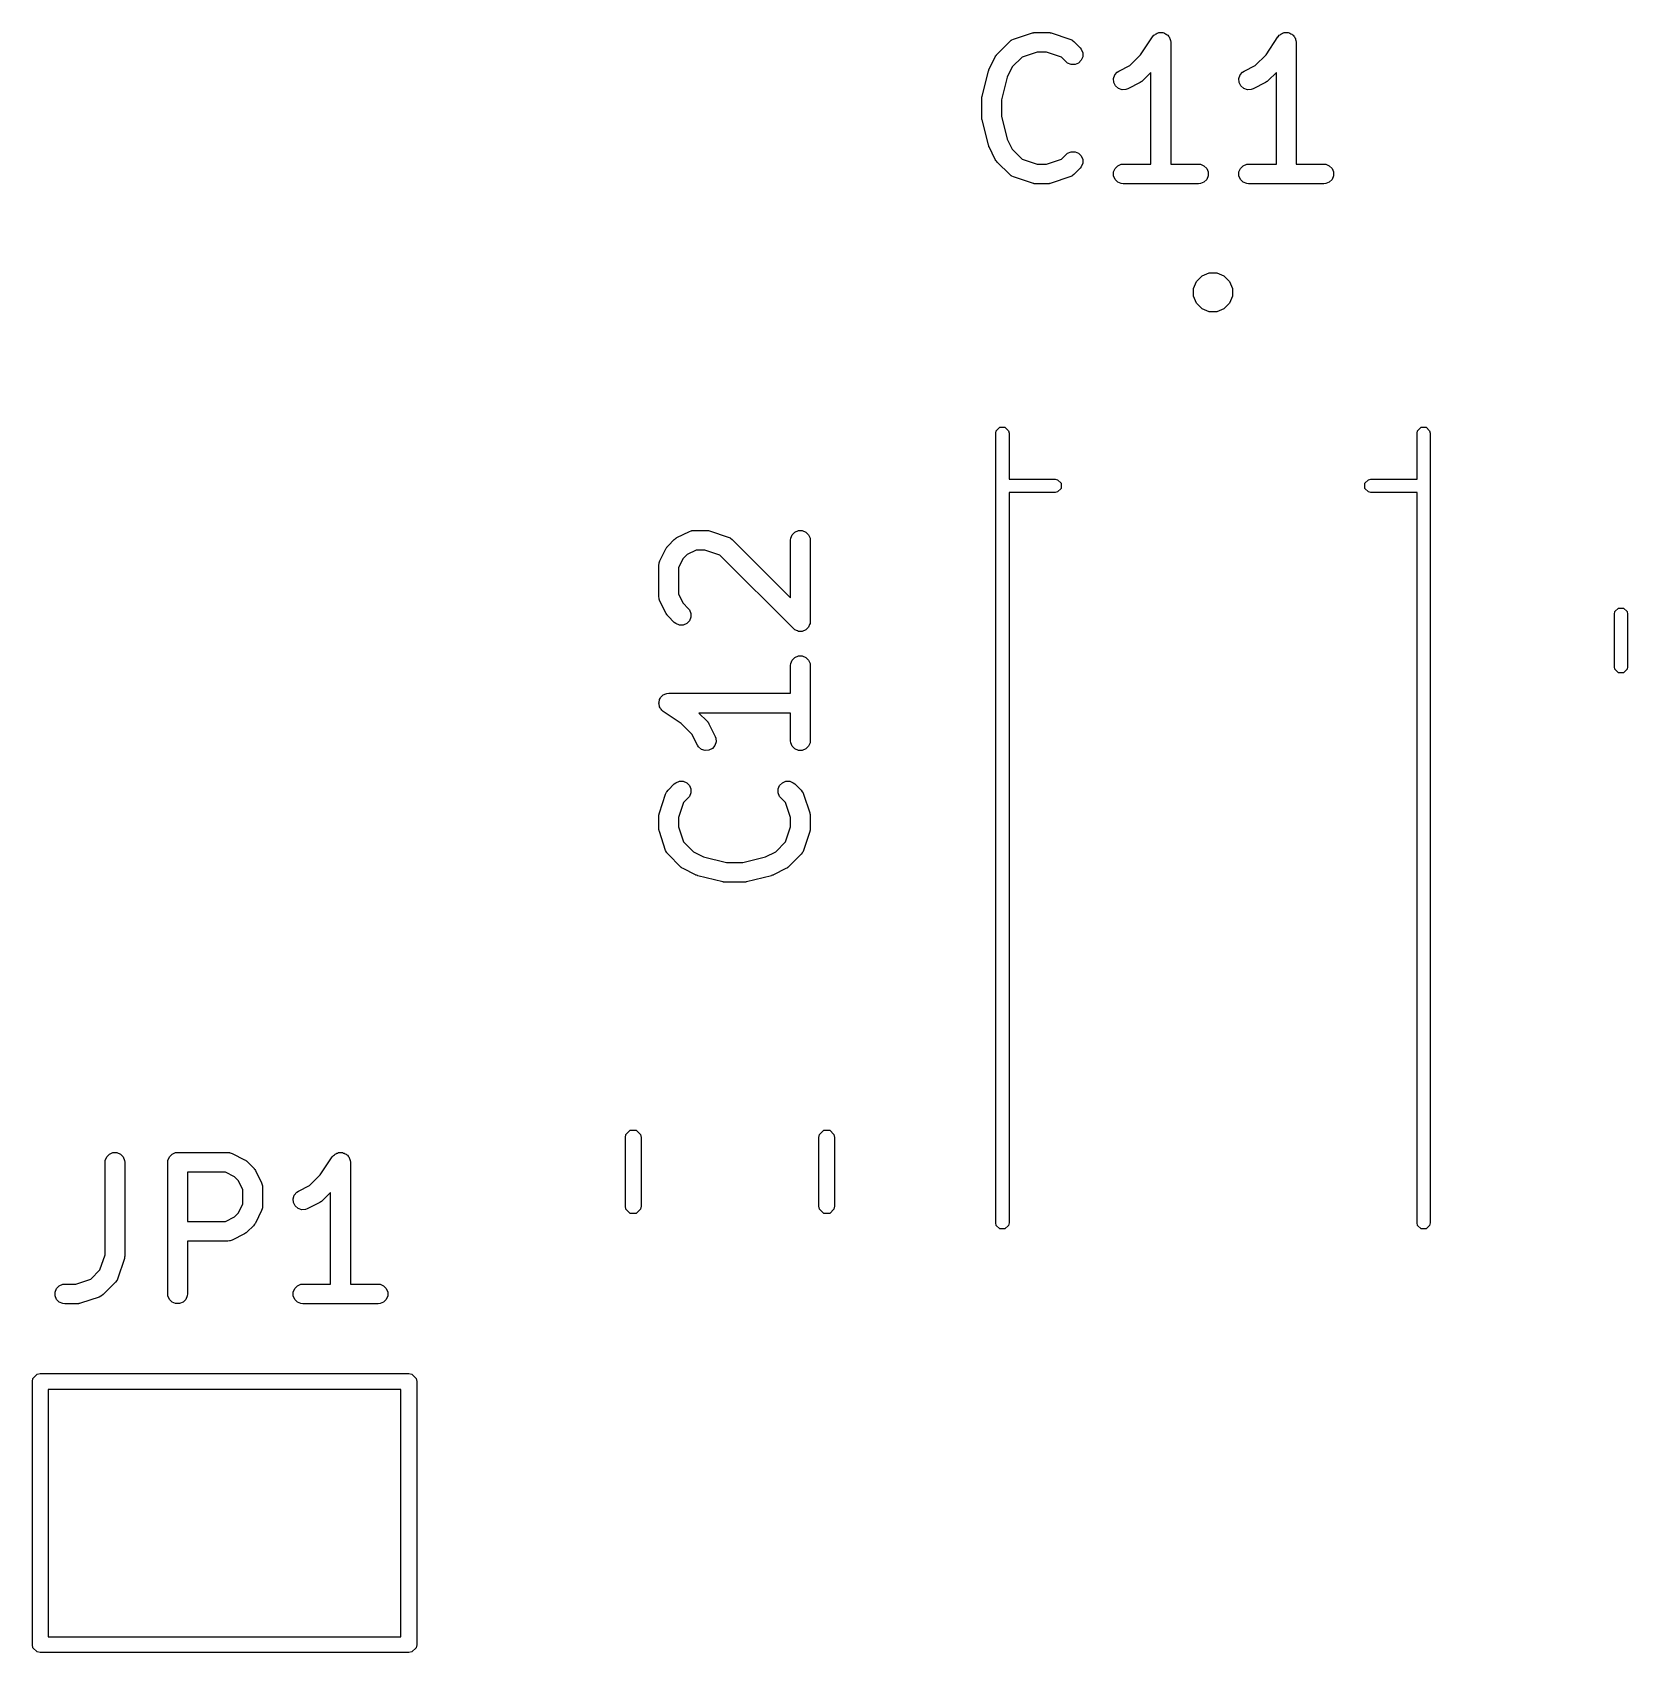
# Model space of a CAD drawing. Header units: inches. Extents: x 1.31 to 5.24, y -7.02 to -1.13.
# Drawn here: x 2.4173 to 2.8945, y -1.6567 to -1.172 of the extents above; entities that cross this region are included whole.
import ezdxf

# ---------------------------------------------------------------- set-up
doc = ezdxf.new("R2010")
doc.units = ezdxf.units.IN
doc.header["$MEASUREMENT"] = 0
doc.layers.add('F.Silkscreen', color=41, linetype='CONTINUOUS', true_color=0xf2eda1)

msp = doc.modelspace()

# ---------------------------------------------------------------- linework, layer by layer
at = {"layer": 'F.Silkscreen', "linetype": 'CONTINUOUS'}
for p, q in [((2.71082, -1.17407), (2.71645, -1.17219)), ((2.71645, -1.17219), (2.71673, -1.17213)), ((2.71673, -1.17213), (2.7168, -1.1721)), ((2.7168, -1.1721), (2.71691, -1.17209)), ((2.71691, -1.17209), (2.71701, -1.17206)), ((2.71701, -1.17206), (2.71709, -1.17207)), ((2.71709, -1.17207), (2.71738, -1.17204)), ((2.71738, -1.17204), (2.72113, -1.17204)), ((2.72113, -1.17204), (2.72142, -1.17207)), ((2.72142, -1.17207), (2.7215, -1.17206)), ((2.7215, -1.17206), (2.7216, -1.17209)), ((2.7216, -1.17209), (2.7217, -1.1721)), ((2.7217, -1.1721), (2.72178, -1.17213)), ((2.72178, -1.17213), (2.72206, -1.17219)), ((2.72206, -1.17219), (2.72769, -1.17407)), ((2.75278, -1.17291), (2.75303, -1.17274)), ((2.75303, -1.17274), (2.75323, -1.17254)), ((2.75323, -1.17254), (2.7535, -1.17243)), ((2.7535, -1.17243), (2.75374, -1.17227)), ((2.75374, -1.17227), (2.75403, -1.17221)), ((2.75403, -1.17221), (2.7543, -1.1721)), ((2.7543, -1.1721), (2.75459, -1.1721)), ((2.75459, -1.1721), (2.75487, -1.17204)), ((2.75487, -1.17204), (2.75516, -1.1721)), ((2.75516, -1.1721), (2.75545, -1.1721)), ((2.75545, -1.1721), (2.75572, -1.17221)), ((2.75572, -1.17221), (2.756, -1.17226)), ((2.756, -1.17226), (2.75624, -1.17243)), ((2.75624, -1.17243), (2.75651, -1.17254)), ((2.75651, -1.17254), (2.75672, -1.17274)), ((2.75672, -1.17274), (2.75696, -1.1729)), ((2.79028, -1.17291), (2.79052, -1.17274)), ((2.79052, -1.17274), (2.79073, -1.17254)), ((2.79073, -1.17254), (2.791, -1.17243)), ((2.791, -1.17243), (2.79124, -1.17227)), ((2.79124, -1.17227), (2.79152, -1.17221)), ((2.79152, -1.17221), (2.79179, -1.1721)), ((2.79179, -1.1721), (2.79208, -1.1721)), ((2.79208, -1.1721), (2.79237, -1.17204)), ((2.79237, -1.17204), (2.79265, -1.1721)), ((2.79265, -1.1721), (2.79295, -1.1721)), ((2.79295, -1.1721), (2.79321, -1.17221)), ((2.79321, -1.17221), (2.7935, -1.17226)), ((2.7935, -1.17226), (2.79374, -1.17243)), ((2.79374, -1.17243), (2.79401, -1.17254)), ((2.79401, -1.17254), (2.79421, -1.17274)), ((2.79421, -1.17274), (2.79446, -1.1729)), ((2.70592, -1.17853), (2.70967, -1.17478)), ((2.70967, -1.17478), (2.71011, -1.17441)), ((2.71011, -1.17441), (2.71021, -1.17437)), ((2.71021, -1.17437), (2.71029, -1.1743)), ((2.71029, -1.1743), (2.71082, -1.17407)), ((2.72769, -1.17407), (2.72822, -1.1743)), ((2.72822, -1.1743), (2.7283, -1.17437)), ((2.7283, -1.17437), (2.72839, -1.17441)), ((2.72839, -1.17441), (2.72884, -1.17478)), ((2.72884, -1.17478), (2.73072, -1.17665)), ((2.73072, -1.17665), (2.73108, -1.1771)), ((2.73108, -1.1771), (2.73152, -1.17817)), ((2.74883, -1.17874), (2.75242, -1.17335)), ((2.75242, -1.17335), (2.75278, -1.17291)), ((2.75242, -1.17335), (2.75242, -1.17335)), ((2.75242, -1.17335), (2.75242, -1.17335)), ((2.75242, -1.17335), (2.75242, -1.17335)), ((2.75696, -1.1729), (2.75712, -1.17315)), ((2.75712, -1.17315), (2.75733, -1.17335)), ((2.75733, -1.17335), (2.75744, -1.17362)), ((2.75744, -1.17362), (2.7576, -1.17386)), ((2.7576, -1.17386), (2.75766, -1.17415)), ((2.75766, -1.17415), (2.75777, -1.17442)), ((2.75777, -1.17442), (2.75783, -1.17499)), ((2.75783, -1.17499), (2.75783, -1.17499)), ((2.75783, -1.17499), (2.75783, -1.17499)), ((2.75783, -1.17499), (2.75783, -1.17499)), ((2.75783, -1.17499), (2.75783, -1.21141)), ((2.78633, -1.17874), (2.78991, -1.17335)), ((2.78991, -1.17335), (2.78991, -1.17335)), ((2.78991, -1.17335), (2.78991, -1.17335)), ((2.78991, -1.17335), (2.78992, -1.17335)), ((2.78992, -1.17335), (2.79028, -1.17291)), ((2.79446, -1.1729), (2.79462, -1.17315)), ((2.79462, -1.17315), (2.79482, -1.17335)), ((2.79482, -1.17335), (2.79494, -1.17362)), ((2.79494, -1.17362), (2.7951, -1.17386)), ((2.7951, -1.17386), (2.79515, -1.17415)), ((2.79515, -1.17415), (2.79527, -1.17442)), ((2.79527, -1.17442), (2.79532, -1.17499)), ((2.79532, -1.17499), (2.79532, -1.17499)), ((2.79532, -1.17499), (2.79532, -1.17499)), ((2.79532, -1.17499), (2.79532, -1.17499)), ((2.79532, -1.17499), (2.79532, -1.21141)), ((2.70349, -1.18305), (2.70536, -1.1793)), ((2.70536, -1.1793), (2.70552, -1.17905)), ((2.70552, -1.17905), (2.70555, -1.17898)), ((2.70555, -1.17898), (2.70562, -1.1789)), ((2.70562, -1.1789), (2.70567, -1.17881)), ((2.70567, -1.17881), (2.70573, -1.17876)), ((2.70573, -1.17876), (2.70592, -1.17853)), ((2.71043, -1.18237), (2.70892, -1.1854)), ((2.71335, -1.17945), (2.71043, -1.18237)), ((2.71786, -1.17795), (2.71335, -1.17945)), ((2.72065, -1.17795), (2.71786, -1.17795)), ((2.72516, -1.17945), (2.72065, -1.17795)), ((2.72654, -1.18083), (2.72516, -1.17945)), ((2.72699, -1.1812), (2.72654, -1.18083)), ((2.72805, -1.18164), (2.72699, -1.1812)), ((2.7292, -1.18164), (2.72805, -1.18164)), ((2.73027, -1.1812), (2.7292, -1.18164)), ((2.73108, -1.18038), (2.73027, -1.1812)), ((2.73152, -1.17932), (2.73108, -1.18038)), ((2.73152, -1.17817), (2.73152, -1.17932)), ((2.74231, -1.1836), (2.74563, -1.18194)), ((2.74563, -1.18194), (2.74883, -1.17874)), ((2.7798, -1.1836), (2.78312, -1.18194)), ((2.78312, -1.18194), (2.78633, -1.17874)), ((2.70139, -1.19115), (2.70327, -1.18365)), ((2.70327, -1.18365), (2.70328, -1.18361)), ((2.70328, -1.18359), (2.70337, -1.18335)), ((2.70328, -1.18361), (2.70328, -1.18359)), ((2.70337, -1.18335), (2.70346, -1.18311)), ((2.70346, -1.18311), (2.70347, -1.18309)), ((2.70347, -1.18309), (2.70349, -1.18305)), ((2.70892, -1.1854), (2.70721, -1.19223)), ((2.7407, -1.18587), (2.74106, -1.18478)), ((2.74078, -1.18702), (2.7407, -1.18587)), ((2.74129, -1.18805), (2.74078, -1.18702)), ((2.74106, -1.18478), (2.74182, -1.18391)), ((2.74182, -1.18391), (2.74231, -1.1836)), ((2.7487, -1.18701), (2.74495, -1.18888)), ((2.74894, -1.18685), (2.7487, -1.18701)), ((2.74902, -1.18682), (2.74894, -1.18685)), ((2.7491, -1.18676), (2.74902, -1.18682)), ((2.74919, -1.1867), (2.7491, -1.18676)), ((2.74924, -1.18664), (2.74919, -1.1867)), ((2.74946, -1.18645), (2.74924, -1.18664)), ((2.75192, -1.184), (2.74946, -1.18645)), ((2.75192, -1.21141), (2.75192, -1.184)), ((2.77819, -1.18587), (2.77856, -1.18478)), ((2.77827, -1.18702), (2.77819, -1.18587)), ((2.77879, -1.18805), (2.77827, -1.18702)), ((2.77856, -1.18478), (2.77931, -1.18391)), ((2.77931, -1.18391), (2.7798, -1.1836)), ((2.78619, -1.18701), (2.78244, -1.18888)), ((2.78644, -1.18685), (2.78619, -1.18701)), ((2.78651, -1.18682), (2.78644, -1.18685)), ((2.78659, -1.18676), (2.78651, -1.18682)), ((2.78668, -1.1867), (2.78659, -1.18676)), ((2.78673, -1.18664), (2.78668, -1.1867)), ((2.78696, -1.18645), (2.78673, -1.18664)), ((2.78942, -1.184), (2.78696, -1.18645)), ((2.78942, -1.21141), (2.78942, -1.184)), ((2.7013, -1.19187), (2.70131, -1.19177)), ((2.7013, -1.19749), (2.7013, -1.19187)), ((2.70131, -1.19172), (2.70134, -1.19151)), ((2.70131, -1.19177), (2.70131, -1.19172)), ((2.70134, -1.19151), (2.70136, -1.19129)), ((2.70136, -1.19129), (2.70138, -1.19125)), ((2.70138, -1.19125), (2.70139, -1.19115)), ((2.70721, -1.19223), (2.70721, -1.19713)), ((2.74216, -1.18881), (2.74129, -1.18805)), ((2.74326, -1.18917), (2.74216, -1.18881)), ((2.74441, -1.18909), (2.74326, -1.18917)), ((2.74495, -1.18888), (2.74441, -1.18909)), ((2.77966, -1.18881), (2.77879, -1.18805)), ((2.78075, -1.18917), (2.77966, -1.18881)), ((2.7819, -1.18909), (2.78075, -1.18917)), ((2.78244, -1.18888), (2.7819, -1.18909)), ((2.70131, -1.19759), (2.7013, -1.19749)), ((2.70131, -1.19763), (2.70131, -1.19759)), ((2.70134, -1.19785), (2.70131, -1.19763)), ((2.70136, -1.19807), (2.70134, -1.19785)), ((2.70138, -1.19811), (2.70136, -1.19807)), ((2.70139, -1.19821), (2.70138, -1.19811)), ((2.70327, -1.20571), (2.70139, -1.19821)), ((2.70721, -1.19713), (2.70892, -1.20396)), ((2.70328, -1.20575), (2.70327, -1.20571)), ((2.70328, -1.20577), (2.70328, -1.20575)), ((2.70337, -1.20601), (2.70328, -1.20577)), ((2.70346, -1.20625), (2.70337, -1.20601)), ((2.70347, -1.20627), (2.70346, -1.20625)), ((2.70349, -1.20631), (2.70347, -1.20627)), ((2.70536, -1.21006), (2.70349, -1.20631)), ((2.70892, -1.20396), (2.71043, -1.20699)), ((2.70552, -1.21031), (2.70536, -1.21006)), ((2.70555, -1.21038), (2.70552, -1.21031)), ((2.70562, -1.21046), (2.70555, -1.21038)), ((2.70567, -1.21055), (2.70562, -1.21046)), ((2.70573, -1.2106), (2.70567, -1.21055)), ((2.70592, -1.21083), (2.70573, -1.2106)), ((2.70967, -1.21458), (2.70592, -1.21083)), ((2.71043, -1.20699), (2.71335, -1.20991)), ((2.71335, -1.20991), (2.71786, -1.21141)), ((2.71786, -1.21141), (2.72065, -1.21141)), ((2.72065, -1.21141), (2.72516, -1.20991)), ((2.72516, -1.20991), (2.72654, -1.20853)), ((2.72654, -1.20853), (2.72699, -1.20816)), ((2.72699, -1.20816), (2.72805, -1.20772)), ((2.72805, -1.20772), (2.7292, -1.20772)), ((2.7292, -1.20772), (2.73027, -1.20816)), ((2.73027, -1.20816), (2.73108, -1.20897)), ((2.73108, -1.20897), (2.73152, -1.21004)), ((2.73152, -1.21119), (2.73108, -1.21225)), ((2.73152, -1.21004), (2.73152, -1.21119)), ((2.74199, -1.21191), (2.74305, -1.21147)), ((2.74305, -1.21147), (2.74363, -1.21141)), ((2.74363, -1.21141), (2.75192, -1.21141)), ((2.75783, -1.21141), (2.76612, -1.21141)), ((2.76612, -1.21141), (2.7667, -1.21147)), ((2.7667, -1.21147), (2.76776, -1.21191)), ((2.77948, -1.21191), (2.78055, -1.21147)), ((2.78055, -1.21147), (2.78112, -1.21141)), ((2.78112, -1.21141), (2.78942, -1.21141)), ((2.79532, -1.21141), (2.80362, -1.21141)), ((2.80362, -1.21141), (2.80419, -1.21147)), ((2.80419, -1.21147), (2.80526, -1.21191)), ((2.71011, -1.21494), (2.70967, -1.21458)), ((2.71021, -1.21498), (2.71011, -1.21494)), ((2.71029, -1.21505), (2.71021, -1.21498)), ((2.71082, -1.21529), (2.71029, -1.21505)), ((2.71645, -1.21716), (2.71082, -1.21529)), ((2.72769, -1.21529), (2.72206, -1.21716)), ((2.72822, -1.21505), (2.72769, -1.21529)), ((2.7283, -1.21498), (2.72822, -1.21505)), ((2.72839, -1.21494), (2.7283, -1.21498)), ((2.72884, -1.21458), (2.72839, -1.21494)), ((2.73072, -1.2127), (2.72884, -1.21458)), ((2.73108, -1.21225), (2.73072, -1.2127)), ((2.74073, -1.21379), (2.74117, -1.21272)), ((2.74073, -1.21494), (2.74073, -1.21379)), ((2.74117, -1.216), (2.74073, -1.21494)), ((2.74117, -1.21272), (2.74199, -1.21191)), ((2.74199, -1.21682), (2.74117, -1.216)), ((2.76776, -1.21191), (2.76858, -1.21272)), ((2.76858, -1.216), (2.76776, -1.21682)), ((2.76858, -1.21272), (2.76902, -1.21379)), ((2.76902, -1.21494), (2.76858, -1.216)), ((2.76902, -1.21379), (2.76902, -1.21494)), ((2.77823, -1.21379), (2.77867, -1.21272)), ((2.77823, -1.21494), (2.77823, -1.21379)), ((2.77867, -1.216), (2.77823, -1.21494)), ((2.77867, -1.21272), (2.77948, -1.21191)), ((2.77948, -1.21682), (2.77867, -1.216)), ((2.80526, -1.21191), (2.80607, -1.21272)), ((2.80607, -1.216), (2.80526, -1.21682)), ((2.80607, -1.21272), (2.80651, -1.21379)), ((2.80651, -1.21494), (2.80607, -1.216)), ((2.80651, -1.21379), (2.80651, -1.21494)), ((2.71673, -1.21723), (2.71645, -1.21716)), ((2.7168, -1.21726), (2.71673, -1.21723)), ((2.71691, -1.21727), (2.7168, -1.21726)), ((2.71701, -1.21729), (2.71691, -1.21727)), ((2.71709, -1.21729), (2.71701, -1.21729)), ((2.71738, -1.21732), (2.71709, -1.21729)), ((2.72113, -1.21732), (2.71738, -1.21732)), ((2.72142, -1.21729), (2.72113, -1.21732)), ((2.7215, -1.21729), (2.72142, -1.21729)), ((2.7216, -1.21727), (2.7215, -1.21729)), ((2.7217, -1.21726), (2.7216, -1.21727)), ((2.72178, -1.21723), (2.7217, -1.21726)), ((2.72206, -1.21716), (2.72178, -1.21723)), ((2.74305, -1.21726), (2.74199, -1.21682)), ((2.74363, -1.21732), (2.74305, -1.21726)), ((2.76612, -1.21732), (2.74363, -1.21732)), ((2.7667, -1.21726), (2.76612, -1.21732)), ((2.76776, -1.21682), (2.7667, -1.21726)), ((2.78055, -1.21726), (2.77948, -1.21682)), ((2.78112, -1.21732), (2.78055, -1.21726)), ((2.80362, -1.21732), (2.78112, -1.21732)), ((2.80419, -1.21726), (2.80362, -1.21732)), ((2.80526, -1.21682), (2.80419, -1.21726)), ((2.76556, -1.24652), (2.76719, -1.24489)), ((2.76719, -1.24489), (2.76932, -1.24401)), ((2.76932, -1.24401), (2.77162, -1.24401)), ((2.77162, -1.24401), (2.77375, -1.24489)), ((2.77375, -1.24489), (2.77538, -1.24652)), ((2.76468, -1.24865), (2.76556, -1.24652)), ((2.76468, -1.25096), (2.76468, -1.24865)), ((2.77538, -1.24652), (2.77626, -1.24865)), ((2.77626, -1.24865), (2.77626, -1.25096)), ((2.76556, -1.25308), (2.76468, -1.25096)), ((2.76719, -1.25471), (2.76556, -1.25308)), ((2.76932, -1.2556), (2.76719, -1.25471)), ((2.77375, -1.25471), (2.77162, -1.2556)), ((2.77538, -1.25308), (2.77375, -1.25471)), ((2.77626, -1.25096), (2.77538, -1.25308)), ((2.77162, -1.2556), (2.76932, -1.2556)), ((2.70551, -1.29193), (2.70566, -1.29118)), ((2.70551, -1.52815), (2.70551, -1.29193)), ((2.70566, -1.29118), (2.70673, -1.29011)), ((2.70673, -1.29011), (2.70823, -1.29011)), ((2.70823, -1.29011), (2.7093, -1.29118)), ((2.7093, -1.29118), (2.70945, -1.29193)), ((2.70945, -1.29193), (2.70945, -1.30571)), ((2.8315, -1.29193), (2.83165, -1.29118)), ((2.8315, -1.30571), (2.8315, -1.29193)), ((2.83165, -1.29118), (2.83271, -1.29011)), ((2.83271, -1.29011), (2.83422, -1.29011)), ((2.83422, -1.29011), (2.83528, -1.29118)), ((2.83528, -1.29118), (2.83543, -1.29193)), ((2.83543, -1.29193), (2.83543, -1.52815)), ((2.70945, -1.30571), (2.72323, -1.30571)), ((2.72323, -1.30571), (2.72398, -1.30586)), ((2.72398, -1.30586), (2.72505, -1.30692)), ((2.72505, -1.30843), (2.72398, -1.3095)), ((2.72505, -1.30692), (2.72505, -1.30843)), ((2.8159, -1.30692), (2.81696, -1.30586)), ((2.8159, -1.30843), (2.8159, -1.30692)), ((2.81696, -1.3095), (2.8159, -1.30843)), ((2.81696, -1.30586), (2.81772, -1.30571)), ((2.81772, -1.30571), (2.8315, -1.30571)), ((2.72323, -1.30965), (2.70945, -1.30965)), ((2.70945, -1.30965), (2.70945, -1.52815)), ((2.72398, -1.3095), (2.72323, -1.30965)), ((2.81772, -1.30965), (2.81696, -1.3095)), ((2.8315, -1.30965), (2.81772, -1.30965)), ((2.8315, -1.52815), (2.8315, -1.30965)), ((2.6101, -1.32317), (2.61385, -1.3213)), ((2.61385, -1.3213), (2.61439, -1.32109)), ((2.61439, -1.32109), (2.6145, -1.32109)), ((2.6145, -1.32109), (2.61459, -1.32104)), ((2.61459, -1.32104), (2.61517, -1.32099)), ((2.61517, -1.32099), (2.61892, -1.32099)), ((2.61892, -1.32099), (2.61921, -1.32102)), ((2.61921, -1.32102), (2.61929, -1.32101)), ((2.61929, -1.32101), (2.61939, -1.32103)), ((2.61939, -1.32103), (2.61949, -1.32104)), ((2.61949, -1.32104), (2.61957, -1.32107)), ((2.61957, -1.32107), (2.61985, -1.32114)), ((2.61985, -1.32114), (2.62548, -1.32301)), ((2.62548, -1.32301), (2.62601, -1.32325)), ((2.64414, -1.32336), (2.64458, -1.3223)), ((2.64458, -1.3223), (2.6454, -1.32149)), ((2.6454, -1.32149), (2.64646, -1.32104)), ((2.64646, -1.32104), (2.64762, -1.32104)), ((2.64762, -1.32104), (2.64868, -1.32149)), ((2.64868, -1.32149), (2.6495, -1.3223)), ((2.6495, -1.3223), (2.64994, -1.32336)), ((2.60503, -1.33012), (2.6069, -1.32637)), ((2.6069, -1.32637), (2.60706, -1.32612)), ((2.60706, -1.32612), (2.60709, -1.32605)), ((2.60709, -1.32605), (2.60716, -1.32597)), ((2.60716, -1.32597), (2.60721, -1.32588)), ((2.60721, -1.32588), (2.60727, -1.32583)), ((2.60727, -1.32583), (2.60746, -1.3256)), ((2.60746, -1.3256), (2.60933, -1.32373)), ((2.60933, -1.32373), (2.60956, -1.32354)), ((2.60956, -1.32354), (2.60961, -1.32348)), ((2.60961, -1.32348), (2.6097, -1.32343)), ((2.6097, -1.32343), (2.60978, -1.32336)), ((2.60978, -1.32336), (2.60985, -1.32333)), ((2.60985, -1.32333), (2.6101, -1.32317)), ((2.61587, -1.32689), (2.61317, -1.32824)), ((2.61844, -1.32689), (2.61587, -1.32689)), ((2.62295, -1.3284), (2.61844, -1.32689)), ((2.62601, -1.32325), (2.62609, -1.32332)), ((2.62609, -1.32332), (2.62618, -1.32336)), ((2.62618, -1.32336), (2.62663, -1.32373)), ((2.62663, -1.32373), (2.64409, -1.34118)), ((2.64409, -1.32394), (2.64414, -1.32336)), ((2.64409, -1.34118), (2.64409, -1.32394)), ((2.64994, -1.32336), (2.64999, -1.32394)), ((2.64999, -1.32394), (2.64999, -1.34831)), ((2.60472, -1.33144), (2.60477, -1.33086)), ((2.60472, -1.34081), (2.60472, -1.33144)), ((2.60477, -1.33086), (2.60481, -1.33077)), ((2.60481, -1.33077), (2.60482, -1.33066)), ((2.60482, -1.33066), (2.60503, -1.33012)), ((2.61197, -1.32944), (2.61062, -1.33214)), ((2.61062, -1.33214), (2.61062, -1.34012)), ((2.61317, -1.32824), (2.61197, -1.32944)), ((2.64495, -1.3504), (2.62295, -1.3284)), ((2.60477, -1.34139), (2.60472, -1.34081)), ((2.60481, -1.34149), (2.60477, -1.34139)), ((2.60482, -1.34159), (2.60481, -1.34149)), ((2.60503, -1.34213), (2.60482, -1.34159)), ((2.6069, -1.34588), (2.60503, -1.34213)), ((2.61062, -1.34012), (2.61197, -1.34281)), ((2.60706, -1.34613), (2.6069, -1.34588)), ((2.60709, -1.3462), (2.60706, -1.34613)), ((2.60716, -1.34628), (2.60709, -1.3462)), ((2.60721, -1.34637), (2.60716, -1.34628)), ((2.60727, -1.34642), (2.60721, -1.34637)), ((2.60746, -1.34665), (2.60727, -1.34642)), ((2.60933, -1.34853), (2.60746, -1.34665)), ((2.61197, -1.34281), (2.61351, -1.34435)), ((2.61351, -1.34435), (2.61387, -1.3448)), ((2.61387, -1.3448), (2.61432, -1.34586)), ((2.61432, -1.34701), (2.61387, -1.34808)), ((2.61432, -1.34586), (2.61432, -1.34701)), ((2.89055, -1.34606), (2.8907, -1.34531)), ((2.89055, -1.36181), (2.89055, -1.34606)), ((2.8907, -1.34531), (2.89177, -1.34424)), ((2.89177, -1.34424), (2.89327, -1.34424)), ((2.89327, -1.34424), (2.89434, -1.34531)), ((2.89434, -1.34531), (2.89449, -1.34606)), ((2.89449, -1.34606), (2.89449, -1.36181)), ((2.60978, -1.34889), (2.60933, -1.34853)), ((2.61084, -1.34933), (2.60978, -1.34889)), ((2.612, -1.34933), (2.61084, -1.34933)), ((2.61306, -1.34889), (2.612, -1.34933)), ((2.61387, -1.34808), (2.61306, -1.34889)), ((2.6454, -1.35077), (2.64495, -1.3504)), ((2.64615, -1.35108), (2.6454, -1.35077)), ((2.64646, -1.35121), (2.64615, -1.35108)), ((2.64762, -1.35121), (2.64646, -1.35121)), ((2.64646, -1.35121), (2.64646, -1.35121)), ((2.64868, -1.35077), (2.64762, -1.35121)), ((2.6495, -1.34995), (2.64868, -1.35077)), ((2.64981, -1.3492), (2.6495, -1.34995)), ((2.64994, -1.34889), (2.64981, -1.3492)), ((2.64999, -1.34831), (2.64994, -1.34889)), ((2.64409, -1.36144), (2.64414, -1.36086)), ((2.64409, -1.36973), (2.64409, -1.36144)), ((2.64414, -1.36086), (2.64458, -1.3598)), ((2.64458, -1.3598), (2.6454, -1.35898)), ((2.6454, -1.35898), (2.64646, -1.35854)), ((2.64646, -1.35854), (2.64762, -1.35854)), ((2.64762, -1.35854), (2.64868, -1.35898)), ((2.64868, -1.35898), (2.6495, -1.3598)), ((2.6495, -1.3598), (2.64994, -1.36086)), ((2.64994, -1.36086), (2.64999, -1.36144)), ((2.64999, -1.36144), (2.64999, -1.38393)), ((2.8907, -1.36256), (2.89055, -1.36181)), ((2.89449, -1.36181), (2.89434, -1.36256)), ((2.89177, -1.36363), (2.8907, -1.36256)), ((2.89327, -1.36363), (2.89177, -1.36363)), ((2.89434, -1.36256), (2.89327, -1.36363)), ((2.60488, -1.37184), (2.60494, -1.37156)), ((2.60494, -1.37156), (2.6051, -1.37131)), ((2.6051, -1.37131), (2.60521, -1.37104)), ((2.60521, -1.37104), (2.60542, -1.37084)), ((2.60542, -1.37084), (2.60558, -1.3706)), ((2.60558, -1.3706), (2.60582, -1.37044)), ((2.60582, -1.37044), (2.60603, -1.37023)), ((2.60603, -1.37023), (2.6063, -1.37012)), ((2.6063, -1.37012), (2.60654, -1.36996)), ((2.60654, -1.36996), (2.60682, -1.3699)), ((2.60682, -1.3699), (2.60709, -1.36979)), ((2.60709, -1.36979), (2.60766, -1.36973)), ((2.60766, -1.36973), (2.60767, -1.36973)), ((2.60767, -1.36973), (2.60767, -1.36973)), ((2.60767, -1.36973), (2.60767, -1.36973)), ((2.60767, -1.36973), (2.64409, -1.36973)), ((2.60472, -1.37269), (2.60477, -1.3724)), ((2.60477, -1.37297), (2.60472, -1.37269)), ((2.60477, -1.37211), (2.60488, -1.37184)), ((2.60477, -1.3724), (2.60477, -1.37211)), ((2.60477, -1.37326), (2.60477, -1.37297)), ((2.60489, -1.37353), (2.60477, -1.37326)), ((2.60494, -1.37382), (2.60489, -1.37353)), ((2.6051, -1.37406), (2.60494, -1.37382)), ((2.60521, -1.37433), (2.6051, -1.37406)), ((2.60542, -1.37453), (2.60521, -1.37433)), ((2.60558, -1.37477), (2.60542, -1.37453)), ((2.60603, -1.37514), (2.60558, -1.37477)), ((2.61141, -1.37873), (2.60603, -1.37514)), ((2.60603, -1.37514), (2.60603, -1.37514)), ((2.60603, -1.37514), (2.60603, -1.37514)), ((2.60603, -1.37514), (2.60603, -1.37514)), ((2.64409, -1.37564), (2.61667, -1.37564)), ((2.61667, -1.37564), (2.61913, -1.3781)), ((2.64409, -1.38393), (2.64409, -1.37564)), ((2.61462, -1.38193), (2.61141, -1.37873)), ((2.61913, -1.3781), (2.61932, -1.37832)), ((2.61932, -1.37832), (2.61938, -1.37837)), ((2.61938, -1.37837), (2.61943, -1.37846)), ((2.61943, -1.37846), (2.6195, -1.37854)), ((2.6195, -1.37854), (2.61953, -1.37862)), ((2.61953, -1.37862), (2.61968, -1.37886)), ((2.61968, -1.37886), (2.62156, -1.38261)), ((2.61628, -1.38525), (2.61462, -1.38193)), ((2.61659, -1.38574), (2.61628, -1.38525)), ((2.61746, -1.3865), (2.61659, -1.38574)), ((2.62148, -1.3854), (2.62073, -1.38627)), ((2.62185, -1.3843), (2.62148, -1.3854)), ((2.62156, -1.38261), (2.62177, -1.38315)), ((2.62177, -1.38315), (2.62185, -1.3843)), ((2.64414, -1.38451), (2.64409, -1.38393)), ((2.64458, -1.38557), (2.64414, -1.38451)), ((2.6454, -1.38639), (2.64458, -1.38557)), ((2.6495, -1.38557), (2.64868, -1.38639)), ((2.64994, -1.38451), (2.6495, -1.38557)), ((2.64999, -1.38393), (2.64994, -1.38451)), ((2.61855, -1.38686), (2.61746, -1.3865)), ((2.6197, -1.38678), (2.61855, -1.38686)), ((2.62073, -1.38627), (2.6197, -1.38678)), ((2.64646, -1.38683), (2.6454, -1.38639)), ((2.64762, -1.38683), (2.64646, -1.38683)), ((2.64868, -1.38639), (2.64762, -1.38683)), ((2.60487, -1.4055), (2.60674, -1.39987)), ((2.60674, -1.39987), (2.60698, -1.39934)), ((2.60698, -1.39934), (2.60705, -1.39926)), ((2.60705, -1.39926), (2.60709, -1.39917)), ((2.60709, -1.39917), (2.60746, -1.39872)), ((2.60746, -1.39872), (2.60933, -1.39684)), ((2.60933, -1.39684), (2.60978, -1.39648)), ((2.60978, -1.39648), (2.61084, -1.39604)), ((2.61084, -1.39604), (2.612, -1.39604)), ((2.612, -1.39604), (2.61306, -1.39648)), ((2.61306, -1.39648), (2.61387, -1.39729)), ((2.61387, -1.40057), (2.61351, -1.40102)), ((2.61387, -1.39729), (2.61432, -1.39836)), ((2.61432, -1.39951), (2.61387, -1.40057)), ((2.61432, -1.39836), (2.61432, -1.39951)), ((2.64039, -1.39836), (2.64084, -1.39729)), ((2.64039, -1.39951), (2.64039, -1.39836)), ((2.64084, -1.40057), (2.64039, -1.39951)), ((2.64084, -1.39729), (2.64165, -1.39648)), ((2.6412, -1.40102), (2.64084, -1.40057)), ((2.64165, -1.39648), (2.64271, -1.39604)), ((2.64271, -1.39604), (2.64387, -1.39604)), ((2.64387, -1.39604), (2.64493, -1.39648)), ((2.64493, -1.39648), (2.64538, -1.39684)), ((2.64538, -1.39684), (2.64725, -1.39872)), ((2.64725, -1.39872), (2.64762, -1.39917)), ((2.64762, -1.39917), (2.64766, -1.39926)), ((2.64766, -1.39926), (2.64773, -1.39934)), ((2.64773, -1.39934), (2.64797, -1.39987)), ((2.64797, -1.39987), (2.64984, -1.4055)), ((2.61213, -1.4024), (2.61062, -1.40691)), ((2.61351, -1.40102), (2.61213, -1.4024)), ((2.64258, -1.4024), (2.6412, -1.40102)), ((2.64409, -1.40691), (2.64258, -1.4024)), ((2.60472, -1.40643), (2.60475, -1.40614)), ((2.60472, -1.41018), (2.60472, -1.40643)), ((2.60475, -1.41047), (2.60472, -1.41018)), ((2.60474, -1.40606), (2.60476, -1.40596)), ((2.60475, -1.40614), (2.60474, -1.40606)), ((2.60476, -1.40596), (2.60477, -1.40585)), ((2.60477, -1.40585), (2.6048, -1.40578)), ((2.6048, -1.40578), (2.60487, -1.4055)), ((2.61062, -1.40691), (2.61062, -1.4097)), ((2.61062, -1.4097), (2.61213, -1.41421)), ((2.64258, -1.41421), (2.64409, -1.4097)), ((2.64409, -1.4097), (2.64409, -1.40691)), ((2.64984, -1.4055), (2.64991, -1.40578)), ((2.64991, -1.40578), (2.64994, -1.40585)), ((2.64994, -1.40585), (2.64995, -1.40596)), ((2.64995, -1.40596), (2.64997, -1.40606)), ((2.64997, -1.40606), (2.64996, -1.40614)), ((2.64996, -1.40614), (2.64999, -1.40643)), ((2.64999, -1.41018), (2.64996, -1.41047)), ((2.64999, -1.40643), (2.64999, -1.41018)), ((2.60474, -1.41055), (2.60475, -1.41047)), ((2.60476, -1.41065), (2.60474, -1.41055)), ((2.60477, -1.41076), (2.60476, -1.41065)), ((2.6048, -1.41083), (2.60477, -1.41076)), ((2.60487, -1.41111), (2.6048, -1.41083)), ((2.60674, -1.41674), (2.60487, -1.41111)), ((2.61213, -1.41421), (2.61504, -1.41713)), ((2.63967, -1.41713), (2.64258, -1.41421)), ((2.64984, -1.41111), (2.64797, -1.41674)), ((2.64991, -1.41083), (2.64984, -1.41111)), ((2.64994, -1.41076), (2.64991, -1.41083)), ((2.64995, -1.41065), (2.64994, -1.41076)), ((2.64997, -1.41055), (2.64995, -1.41065)), ((2.64996, -1.41047), (2.64997, -1.41055)), ((2.60698, -1.41727), (2.60674, -1.41674)), ((2.60705, -1.41735), (2.60698, -1.41727)), ((2.60709, -1.41744), (2.60705, -1.41735)), ((2.60746, -1.41789), (2.60709, -1.41744)), ((2.61121, -1.42164), (2.60746, -1.41789)), ((2.61504, -1.41713), (2.61807, -1.41864)), ((2.61807, -1.41864), (2.62491, -1.42035)), ((2.6298, -1.42035), (2.63664, -1.41864)), ((2.63664, -1.41864), (2.63967, -1.41713)), ((2.64725, -1.41789), (2.6435, -1.42164)), ((2.64762, -1.41744), (2.64725, -1.41789)), ((2.64766, -1.41735), (2.64762, -1.41744)), ((2.64773, -1.41727), (2.64766, -1.41735)), ((2.64797, -1.41674), (2.64773, -1.41727)), ((2.61143, -1.42183), (2.61121, -1.42164)), ((2.61148, -1.42189), (2.61143, -1.42183)), ((2.61157, -1.42194), (2.61148, -1.42189)), ((2.61165, -1.42201), (2.61157, -1.42194)), ((2.61173, -1.42204), (2.61165, -1.42201)), ((2.61197, -1.42219), (2.61173, -1.42204)), ((2.61572, -1.42407), (2.61197, -1.42219)), ((2.61577, -1.42409), (2.61572, -1.42407)), ((2.61578, -1.4241), (2.61577, -1.42409)), ((2.61602, -1.42418), (2.61578, -1.4241)), ((2.61626, -1.42428), (2.61602, -1.42418)), ((2.61629, -1.42428), (2.61626, -1.42428)), ((2.61633, -1.42429), (2.61629, -1.42428)), ((2.62383, -1.42617), (2.61633, -1.42429)), ((2.62491, -1.42035), (2.6298, -1.42035)), ((2.63838, -1.42429), (2.63088, -1.42617)), ((2.63842, -1.42428), (2.63838, -1.42429)), ((2.63845, -1.42428), (2.63842, -1.42428)), ((2.63869, -1.42418), (2.63845, -1.42428)), ((2.63893, -1.4241), (2.63869, -1.42418)), ((2.63894, -1.42409), (2.63893, -1.4241)), ((2.63899, -1.42407), (2.63894, -1.42409)), ((2.64274, -1.42219), (2.63899, -1.42407)), ((2.64298, -1.42204), (2.64274, -1.42219)), ((2.64306, -1.42201), (2.64298, -1.42204)), ((2.64314, -1.42194), (2.64306, -1.42201)), ((2.64323, -1.42189), (2.64314, -1.42194)), ((2.64328, -1.42183), (2.64323, -1.42189)), ((2.6435, -1.42164), (2.64328, -1.42183)), ((2.62393, -1.42618), (2.62383, -1.42617)), ((2.62397, -1.4262), (2.62393, -1.42618)), ((2.62418, -1.42622), (2.62397, -1.4262)), ((2.6244, -1.42625), (2.62418, -1.42622)), ((2.62444, -1.42625), (2.6244, -1.42625)), ((2.62454, -1.42626), (2.62444, -1.42625)), ((2.63017, -1.42626), (2.62454, -1.42626)), ((2.63027, -1.42625), (2.63017, -1.42626)), ((2.63031, -1.42625), (2.63027, -1.42625)), ((2.63053, -1.42622), (2.63031, -1.42625)), ((2.63074, -1.4262), (2.63053, -1.42622)), ((2.63078, -1.42618), (2.63074, -1.4262)), ((2.63088, -1.42617), (2.63078, -1.42618)), ((2.59469, -1.50261), (2.59486, -1.5017)), ((2.59486, -1.5017), (2.59614, -1.50043)), ((2.59614, -1.50043), (2.59795, -1.50043)), ((2.59795, -1.50043), (2.59923, -1.5017)), ((2.59923, -1.5017), (2.59941, -1.50261)), ((2.65256, -1.50261), (2.65274, -1.5017)), ((2.65274, -1.5017), (2.65402, -1.50043)), ((2.65402, -1.50043), (2.65583, -1.50043)), ((2.65583, -1.50043), (2.6571, -1.5017)), ((2.6571, -1.5017), (2.65728, -1.50261)), ((2.44035, -1.50758), (2.44142, -1.50714)), ((2.44142, -1.50714), (2.44257, -1.50714)), ((2.44257, -1.50714), (2.44364, -1.50758)), ((2.4591, -1.50758), (2.46017, -1.50714)), ((2.46017, -1.50714), (2.46074, -1.50708)), ((2.46074, -1.50708), (2.47574, -1.50708)), ((2.47574, -1.50708), (2.47632, -1.50714)), ((2.47632, -1.50714), (2.47641, -1.50718)), ((2.47641, -1.50718), (2.47652, -1.50718)), ((2.47652, -1.50718), (2.47706, -1.50739)), ((2.50835, -1.50731), (2.50864, -1.50725)), ((2.50864, -1.50725), (2.50891, -1.50714)), ((2.50891, -1.50714), (2.5092, -1.50714)), ((2.5092, -1.50714), (2.50948, -1.50708)), ((2.50948, -1.50708), (2.50977, -1.50714)), ((2.50977, -1.50714), (2.51006, -1.50714)), ((2.51006, -1.50714), (2.51033, -1.50725)), ((2.51033, -1.50725), (2.51061, -1.5073)), ((2.59469, -1.52318), (2.59469, -1.50261)), ((2.59941, -1.50261), (2.59941, -1.52318)), ((2.65256, -1.52318), (2.65256, -1.50261)), ((2.65728, -1.50261), (2.65728, -1.52318)), ((2.43904, -1.51003), (2.4391, -1.50946)), ((2.43904, -1.53767), (2.43904, -1.51003)), ((2.4391, -1.50946), (2.43954, -1.50839)), ((2.43954, -1.50839), (2.44035, -1.50758)), ((2.44364, -1.50758), (2.44445, -1.50839)), ((2.44445, -1.50839), (2.44489, -1.50946)), ((2.44489, -1.50946), (2.44495, -1.51003)), ((2.44495, -1.51003), (2.44495, -1.53815)), ((2.45779, -1.51003), (2.45785, -1.50946)), ((2.45779, -1.5494), (2.45779, -1.51003)), ((2.45785, -1.50946), (2.45829, -1.50839)), ((2.45829, -1.50839), (2.4591, -1.50758)), ((2.47706, -1.50739), (2.48081, -1.50927)), ((2.48081, -1.50927), (2.48106, -1.50942)), ((2.48106, -1.50942), (2.48113, -1.50945)), ((2.48113, -1.50945), (2.48121, -1.50952)), ((2.48121, -1.50952), (2.4813, -1.50957)), ((2.4813, -1.50957), (2.48135, -1.50963)), ((2.48135, -1.50963), (2.48158, -1.50982)), ((2.48158, -1.50982), (2.48345, -1.51169)), ((2.48345, -1.51169), (2.48364, -1.51192)), ((2.48364, -1.51192), (2.4837, -1.51197)), ((2.4837, -1.51197), (2.48375, -1.51206)), ((2.48375, -1.51206), (2.48382, -1.51214)), ((2.50344, -1.51378), (2.50703, -1.50839)), ((2.50703, -1.50839), (2.5074, -1.50795)), ((2.50703, -1.50839), (2.50703, -1.50839)), ((2.50703, -1.50839), (2.50703, -1.50839)), ((2.50703, -1.50839), (2.50703, -1.50839)), ((2.5074, -1.50795), (2.50764, -1.50778)), ((2.50764, -1.50778), (2.50785, -1.50758)), ((2.50785, -1.50758), (2.50811, -1.50747)), ((2.50811, -1.50747), (2.50835, -1.50731)), ((2.51061, -1.5073), (2.51086, -1.50747)), ((2.51086, -1.50747), (2.51113, -1.50758)), ((2.51113, -1.50758), (2.51133, -1.50778)), ((2.51133, -1.50778), (2.51157, -1.50794)), ((2.51157, -1.50794), (2.51173, -1.50819)), ((2.51173, -1.50819), (2.51194, -1.50839)), ((2.51194, -1.50839), (2.51205, -1.50866)), ((2.51205, -1.50866), (2.51221, -1.5089)), ((2.51221, -1.5089), (2.51227, -1.50919)), ((2.51227, -1.50919), (2.51238, -1.50946)), ((2.51238, -1.50946), (2.51244, -1.51003)), ((2.51244, -1.51003), (2.51244, -1.51003)), ((2.51244, -1.51003), (2.51244, -1.51003)), ((2.51244, -1.51003), (2.51244, -1.51003)), ((2.51244, -1.51003), (2.51244, -1.54645)), ((2.47504, -1.51299), (2.4637, -1.51299)), ((2.4637, -1.51299), (2.4637, -1.5277)), ((2.47774, -1.51433), (2.47504, -1.51299)), ((2.47894, -1.51553), (2.47774, -1.51433)), ((2.48029, -1.51823), (2.47894, -1.51553)), ((2.48382, -1.51214), (2.48385, -1.51221)), ((2.48385, -1.51221), (2.48401, -1.51246)), ((2.48401, -1.51246), (2.48588, -1.51621)), ((2.48588, -1.51621), (2.48609, -1.51675)), ((2.48609, -1.51675), (2.48609, -1.51686)), ((2.48609, -1.51686), (2.48614, -1.51696)), ((2.48614, -1.51696), (2.48619, -1.51753)), ((2.50024, -1.51698), (2.50344, -1.51378)), ((2.48029, -1.52246), (2.48029, -1.51823)), ((2.48619, -1.51753), (2.48619, -1.52316)), ((2.49531, -1.52091), (2.49567, -1.51982)), ((2.49539, -1.52206), (2.49531, -1.52091)), ((2.49567, -1.51982), (2.49643, -1.51895)), ((2.49643, -1.51895), (2.49692, -1.51864)), ((2.49692, -1.51864), (2.50024, -1.51698)), ((2.50371, -1.52179), (2.50363, -1.52186)), ((2.5038, -1.52174), (2.50371, -1.52179)), ((2.50385, -1.52168), (2.5038, -1.52174)), ((2.50408, -1.52149), (2.50385, -1.52168)), ((2.50653, -1.51904), (2.50408, -1.52149)), ((2.50653, -1.54645), (2.50653, -1.51904)), ((2.47504, -1.5277), (2.47774, -1.52635)), ((2.47774, -1.52635), (2.47894, -1.52516)), ((2.47894, -1.52516), (2.48029, -1.52246)), ((2.48588, -1.52448), (2.48401, -1.52823)), ((2.48609, -1.52394), (2.48588, -1.52448)), ((2.48614, -1.52373), (2.48609, -1.52383)), ((2.48609, -1.52383), (2.48609, -1.52394)), ((2.48619, -1.52316), (2.48614, -1.52373)), ((2.49591, -1.52309), (2.49539, -1.52206)), ((2.49678, -1.52385), (2.49591, -1.52309)), ((2.49787, -1.52421), (2.49678, -1.52385)), ((2.49902, -1.52413), (2.49787, -1.52421)), ((2.49956, -1.52392), (2.49902, -1.52413)), ((2.50331, -1.52205), (2.49956, -1.52392)), ((2.50356, -1.52189), (2.50331, -1.52205)), ((2.50363, -1.52186), (2.50356, -1.52189)), ((2.59486, -1.52408), (2.59469, -1.52318)), ((2.59614, -1.52536), (2.59486, -1.52408)), ((2.59795, -1.52536), (2.59614, -1.52536)), ((2.59923, -1.52408), (2.59795, -1.52536)), ((2.59941, -1.52318), (2.59923, -1.52408)), ((2.65274, -1.52408), (2.65256, -1.52318)), ((2.65402, -1.52536), (2.65274, -1.52408)), ((2.65583, -1.52536), (2.65402, -1.52536)), ((2.6571, -1.52408), (2.65583, -1.52536)), ((2.65728, -1.52318), (2.6571, -1.52408)), ((2.4637, -1.5277), (2.47504, -1.5277)), ((2.48081, -1.53142), (2.47706, -1.5333)), ((2.48106, -1.53126), (2.48081, -1.53142)), ((2.48113, -1.53123), (2.48106, -1.53126)), ((2.48121, -1.53117), (2.48113, -1.53123)), ((2.4813, -1.53111), (2.48121, -1.53117)), ((2.48135, -1.53105), (2.4813, -1.53111)), ((2.48158, -1.53087), (2.48135, -1.53105)), ((2.48345, -1.52899), (2.48158, -1.53087)), ((2.48364, -1.52877), (2.48345, -1.52899)), ((2.4837, -1.52872), (2.48364, -1.52877)), ((2.48375, -1.52863), (2.4837, -1.52872)), ((2.48382, -1.52855), (2.48375, -1.52863)), ((2.48385, -1.52847), (2.48382, -1.52855)), ((2.48401, -1.52823), (2.48385, -1.52847)), ((2.70566, -1.5289), (2.70551, -1.52815)), ((2.70673, -1.52997), (2.70566, -1.5289)), ((2.70823, -1.52997), (2.70673, -1.52997)), ((2.7093, -1.5289), (2.70823, -1.52997)), ((2.70945, -1.52815), (2.7093, -1.5289)), ((2.83165, -1.5289), (2.8315, -1.52815)), ((2.83271, -1.52997), (2.83165, -1.5289)), ((2.83422, -1.52997), (2.83271, -1.52997)), ((2.83528, -1.5289), (2.83422, -1.52997)), ((2.83543, -1.52815), (2.83528, -1.5289)), ((2.47574, -1.53361), (2.4637, -1.53361)), ((2.4637, -1.53361), (2.4637, -1.5494)), ((2.47632, -1.53355), (2.47574, -1.53361)), ((2.47641, -1.53351), (2.47632, -1.53355)), ((2.47652, -1.5335), (2.47641, -1.53351)), ((2.47706, -1.5333), (2.47652, -1.5335)), ((2.43754, -1.54218), (2.43904, -1.53767)), ((2.4448, -1.53909), (2.44292, -1.54471)), ((2.44486, -1.5388), (2.4448, -1.53909)), ((2.44489, -1.53873), (2.44486, -1.5388)), ((2.4449, -1.53863), (2.44489, -1.53873)), ((2.44492, -1.53852), (2.4449, -1.53863)), ((2.44495, -1.53815), (2.44492, -1.53845)), ((2.44492, -1.53845), (2.44492, -1.53852)), ((2.43027, -1.54645), (2.43478, -1.54495)), ((2.43478, -1.54495), (2.43754, -1.54218)), ((2.44221, -1.54587), (2.43846, -1.54962)), ((2.44258, -1.54542), (2.44221, -1.54587)), ((2.44262, -1.54532), (2.44258, -1.54542)), ((2.44269, -1.54524), (2.44262, -1.54532)), ((2.44292, -1.54471), (2.44269, -1.54524)), ((2.4241, -1.54883), (2.42454, -1.54776)), ((2.4241, -1.54998), (2.4241, -1.54883)), ((2.42454, -1.55104), (2.4241, -1.54998)), ((2.42454, -1.54776), (2.42536, -1.54695)), ((2.42536, -1.54695), (2.42642, -1.54651)), ((2.42642, -1.54651), (2.427, -1.54645)), ((2.427, -1.54645), (2.43027, -1.54645)), ((2.4373, -1.55033), (2.43168, -1.5522)), ((2.43783, -1.55009), (2.4373, -1.55033)), ((2.43791, -1.55002), (2.43783, -1.55009)), ((2.43801, -1.54998), (2.43791, -1.55002)), ((2.43846, -1.54962), (2.43801, -1.54998)), ((2.45785, -1.54998), (2.45779, -1.5494)), ((2.45829, -1.55104), (2.45785, -1.54998)), ((2.46364, -1.54998), (2.4632, -1.55104)), ((2.4637, -1.5494), (2.46364, -1.54998)), ((2.49534, -1.54883), (2.49578, -1.54776)), ((2.49534, -1.54998), (2.49534, -1.54883)), ((2.49578, -1.55104), (2.49534, -1.54998)), ((2.49578, -1.54776), (2.4966, -1.54695)), ((2.4966, -1.54695), (2.49766, -1.54651)), ((2.49766, -1.54651), (2.49824, -1.54645)), ((2.49824, -1.54645), (2.50653, -1.54645)), ((2.51244, -1.54645), (2.52073, -1.54645)), ((2.52073, -1.54645), (2.52131, -1.54651)), ((2.52131, -1.54651), (2.52238, -1.54695)), ((2.52238, -1.54695), (2.52319, -1.54776)), ((2.52319, -1.54776), (2.52363, -1.54883)), ((2.52363, -1.54998), (2.52319, -1.55104)), ((2.52363, -1.54883), (2.52363, -1.54998)), ((2.42536, -1.55186), (2.42454, -1.55104)), ((2.42642, -1.5523), (2.42536, -1.55186)), ((2.427, -1.55236), (2.42642, -1.5523)), ((2.43075, -1.55236), (2.427, -1.55236)), ((2.43104, -1.55233), (2.43075, -1.55236)), ((2.43112, -1.55233), (2.43104, -1.55233)), ((2.43122, -1.55231), (2.43112, -1.55233)), ((2.43132, -1.5523), (2.43122, -1.55231)), ((2.43139, -1.55227), (2.43132, -1.5523)), ((2.43168, -1.5522), (2.43139, -1.55227)), ((2.4591, -1.55186), (2.45829, -1.55104)), ((2.46017, -1.5523), (2.4591, -1.55186)), ((2.46132, -1.5523), (2.46017, -1.5523)), ((2.46238, -1.55186), (2.46132, -1.5523)), ((2.4632, -1.55104), (2.46238, -1.55186)), ((2.4966, -1.55186), (2.49578, -1.55104)), ((2.49766, -1.5523), (2.4966, -1.55186)), ((2.49824, -1.55236), (2.49766, -1.5523)), ((2.52073, -1.55236), (2.49824, -1.55236)), ((2.52131, -1.5523), (2.52073, -1.55236)), ((2.52238, -1.55186), (2.52131, -1.5523)), ((2.52319, -1.55104), (2.52238, -1.55186)), ((2.41732, -1.57559), (2.4175, -1.57469)), ((2.4175, -1.57469), (2.41878, -1.57341)), ((2.41878, -1.57341), (2.41969, -1.57323)), ((2.41969, -1.57323), (2.52992, -1.57323)), ((2.52992, -1.57323), (2.53083, -1.57341)), ((2.53083, -1.57341), (2.5321, -1.57469)), ((2.5321, -1.57469), (2.53228, -1.57559)), ((2.41732, -1.65433), (2.41732, -1.57559)), ((2.42205, -1.57795), (2.42205, -1.65197)), ((2.52756, -1.57795), (2.42205, -1.57795)), ((2.52756, -1.65197), (2.52756, -1.57795)), ((2.53228, -1.57559), (2.53228, -1.65433)), ((2.42205, -1.65197), (2.52756, -1.65197)), ((2.4175, -1.65523), (2.41732, -1.65433)), ((2.41878, -1.65651), (2.4175, -1.65523)), ((2.41969, -1.65669), (2.41878, -1.65651)), ((2.52992, -1.65669), (2.41969, -1.65669)), ((2.53083, -1.65651), (2.52992, -1.65669)), ((2.5321, -1.65523), (2.53083, -1.65651)), ((2.53228, -1.65433), (2.5321, -1.65523))]:
    msp.add_line(p, q, dxfattribs=at)

doc.saveas('drawing.dxf')
